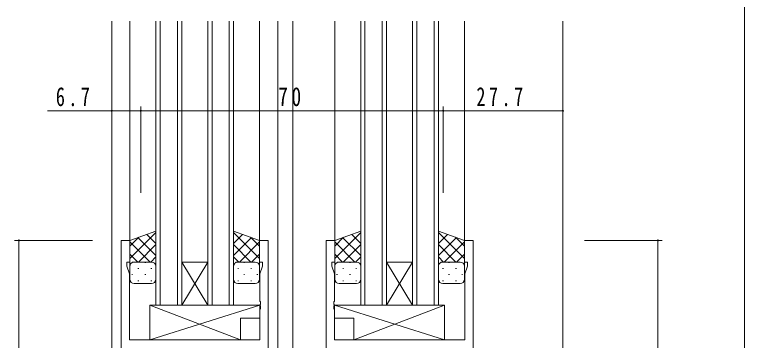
# Model space of a CAD drawing. Units: millimetres, scale not verified. Extents: x -567 to 567, y -403 to 403.
# Drawn here: x -463.7 to -294.8, y -175.1 to -99.7 of the extents above; entities that cross this region are included whole.
import ezdxf

# ---------------------------------------------------------------- set-up
doc = ezdxf.new("R2010")
doc.units = ezdxf.units.MM
doc.header["$LTSCALE"] = 2
for name, color, linetype, lineweight in [('0-3_YKK_11', 7, 'Continuous', 18), ('0-4_YKK_12', 2, 'Continuous', 18), ('0-5_YKK_13', 4, 'Continuous', 18), ('0-6_YKK_D', 6, 'Continuous', 18)]:
    doc.layers.add(name, color=color, linetype=linetype, lineweight=lineweight)
doc.styles.add('ＭＳ ゴシック', font='')
doc.styles.get('ＭＳ ゴシック').set_extended_font_data('MS Gothic')

msp = doc.modelspace()

# ---------------------------------------------------------------- linework, layer by layer
at = {"layer": '0-3_YKK_11'}
for p, q in [((-439.038, -151.982), (-439.038, -176.982)), ((-405.038, -237.982), (-405.038, -151.982)), ((-391.638, -151.982), (-391.638, -232.332)), ((-357.638, -176.982), (-357.638, -151.982)), ((-437.738, -157.982), (-437.738, -156.982)), ((-406.338, -156.982), (-406.338, -157.982)), ((-390.338, -157.982), (-390.338, -156.982)), ((-358.938, -156.982), (-358.938, -157.982)), ((-437.108, -159.713), (-437.738, -157.982)), ((-358.938, -157.982), (-359.568, -159.713)), ((-437.108, -174.982), (-437.108, -159.713)), ((-359.568, -159.713), (-359.568, -174.982)), ((-406.968, -167.941), (-406.968, -174.982)), ((-389.708, -174.982), (-389.708, -167.941)), ((-406.968, -174.982), (-437.108, -174.982)), ((-359.568, -174.982), (-389.708, -174.982))]:
    msp.add_line(p, q, dxfattribs=at)
for points in [[(-437.738, -156.982), (-437.038, -156.982), (-437.038, -151.982), (-439.038, -151.982)], [(-405.038, -151.982), (-407.038, -151.982), (-407.038, -156.982), (-406.338, -156.982)], [(-390.338, -156.982), (-389.638, -156.982), (-389.638, -151.982), (-391.638, -151.982)], [(-357.638, -151.982), (-359.638, -151.982), (-359.638, -156.982), (-358.938, -156.982)], [(-406.338, -157.982), (-406.968, -159.713), (-406.968, -166.024), (-406.848, -166.207), (-406.848, -166.757), (-406.968, -166.941), (-406.968, -167.024), (-406.848, -167.207), (-406.848, -167.757), (-406.968, -167.941)], [(-389.708, -167.941), (-389.828, -167.757), (-389.828, -167.207), (-389.708, -167.024), (-389.708, -166.941), (-389.828, -166.757), (-389.828, -166.207), (-389.708, -166.024), (-389.708, -159.713), (-390.338, -157.982)]]:
    msp.add_lwpolyline(points, dxfattribs=at)
at = {"layer": '0-4_YKK_12'}
for p, q in [((-441.238, -101.232), (-441.238, -176.982)), ((-437.038, -101.232), (-437.038, -152.482)), ((-431.038, -101.232), (-431.038, -166.983)), ((-430.038, -166.983), (-430.038, -101.232)), ((-426.038, -101.232), (-426.038, -166.983)), ((-425.038, -166.983), (-425.038, -101.232)), ((-419.038, -101.232), (-419.038, -166.983)), ((-418.038, -166.983), (-418.038, -101.232)), ((-414.038, -101.232), (-414.038, -166.983)), ((-413.038, -166.983), (-413.038, -101.232)), ((-407.038, -101.232), (-407.038, -152.482)), ((-402.838, -101.232), (-402.838, -263.982)), ((-399.338, -101.232), (-399.338, -232.982)), ((-389.638, -101.232), (-389.638, -152.482)), ((-383.638, -101.232), (-383.638, -166.983)), ((-382.638, -166.983), (-382.638, -101.232)), ((-378.638, -101.232), (-378.638, -166.983)), ((-377.638, -166.983), (-377.638, -101.232)), ((-371.638, -101.232), (-371.638, -166.983)), ((-370.638, -166.983), (-370.638, -101.232)), ((-366.638, -101.232), (-366.638, -166.983)), ((-365.638, -166.983), (-365.638, -101.232)), ((-359.638, -101.232), (-359.638, -152.482)), ((-336.838, -101.232), (-336.838, -176.982)), ((-425.038, -156.983), (-419.038, -156.983)), ((-419.038, -166.983), (-425.038, -156.983)), ((-425.038, -166.983), (-419.038, -156.983)), ((-377.638, -156.983), (-371.638, -156.983)), ((-371.638, -166.983), (-377.638, -156.983)), ((-377.638, -166.983), (-371.638, -156.983)), ((-431.038, -166.983), (-425.038, -166.983)), ((-425.038, -166.983), (-419.038, -166.983)), ((-419.038, -166.983), (-413.038, -166.983)), ((-383.638, -166.983), (-377.638, -166.983)), ((-377.638, -166.983), (-371.638, -166.983)), ((-371.638, -166.983), (-365.638, -166.983))]:
    msp.add_line(p, q, dxfattribs=at)
at = {"layer": '0-5_YKK_13'}
for p, q in [((-431.038, -149.84), (-437.038, -151.982)), ((-431.038, -150.135), (-437.038, -156.135)), ((-431.038, -157.982), (-431.038, -149.84)), ((-413.038, -149.84), (-407.038, -151.982)), ((-413.038, -157.982), (-413.038, -149.84)), ((-413.038, -150.135), (-407.038, -156.135)), ((-383.638, -149.84), (-389.638, -151.982)), ((-383.638, -150.135), (-389.638, -156.135)), ((-383.638, -157.982), (-383.638, -149.84)), ((-365.638, -149.84), (-359.638, -151.982)), ((-365.638, -157.982), (-365.638, -149.84)), ((-365.638, -150.135), (-359.638, -156.135)), ((-434.979, -151.247), (-437.038, -153.306)), ((-437.038, -151.982), (-437.038, -157.982)), ((-435.206, -151.328), (-431.038, -155.495)), ((-433.122, -150.584), (-431.038, -152.667)), ((-410.955, -150.584), (-413.038, -152.667)), ((-408.871, -151.328), (-413.038, -155.495)), ((-409.098, -151.247), (-407.038, -153.306)), ((-407.038, -151.982), (-407.038, -157.982)), ((-387.579, -151.247), (-389.638, -153.306)), ((-389.638, -151.982), (-389.638, -157.982)), ((-387.806, -151.328), (-383.638, -155.495)), ((-385.722, -150.584), (-383.638, -152.667)), ((-363.555, -150.584), (-365.638, -152.667)), ((-361.471, -151.328), (-365.638, -155.495)), ((-361.698, -151.247), (-359.638, -153.306)), ((-359.638, -151.982), (-359.638, -157.982)), ((-437.038, -152.324), (-432.38, -156.982)), ((-431.038, -152.963), (-435.058, -156.982)), ((-413.038, -152.963), (-409.019, -156.982)), ((-407.038, -152.324), (-411.697, -156.982)), ((-389.638, -152.324), (-384.98, -156.982)), ((-383.638, -152.963), (-387.658, -156.982)), ((-365.638, -152.963), (-361.619, -156.982)), ((-359.638, -152.324), (-364.297, -156.982)), ((-437.038, -155.152), (-435.208, -156.982)), ((-407.038, -155.152), (-408.869, -156.982)), ((-389.638, -155.152), (-387.808, -156.982)), ((-359.638, -155.152), (-361.469, -156.982)), ((-436.038, -156.982), (-432.038, -156.982)), ((-431.038, -155.792), (-432.229, -156.982)), ((-413.038, -155.792), (-411.848, -156.982)), ((-408.038, -156.982), (-412.038, -156.982)), ((-388.638, -156.982), (-384.638, -156.982)), ((-383.638, -155.792), (-384.829, -156.982)), ((-365.638, -155.792), (-364.448, -156.982)), ((-360.638, -156.982), (-364.638, -156.982)), ((-437.038, -157.98), (-437.038, -157.98)), ((-437.038, -160.982), (-437.038, -157.982)), ((-436.453, -157.072), (-436.418, -157.072)), ((-435.203, -158.487), (-435.003, -158.487)), ((-433.588, -157.072), (-433.388, -157.072)), ((-432.173, -158.487), (-431.973, -158.487)), ((-431.038, -157.982), (-431.038, -160.982)), ((-413.038, -157.982), (-413.038, -160.982)), ((-411.903, -158.487), (-412.103, -158.487)), ((-410.488, -157.072), (-410.688, -157.072)), ((-408.873, -158.487), (-409.073, -158.487)), ((-407.624, -157.072), (-407.658, -157.072)), ((-407.038, -157.98), (-407.038, -157.98)), ((-407.038, -160.982), (-407.038, -157.982)), ((-389.638, -157.98), (-389.638, -157.98)), ((-389.638, -160.982), (-389.638, -157.982)), ((-389.053, -157.072), (-389.018, -157.072)), ((-387.803, -158.487), (-387.603, -158.487)), ((-386.188, -157.072), (-385.988, -157.072)), ((-384.773, -158.487), (-384.573, -158.487)), ((-383.638, -157.982), (-383.638, -160.982)), ((-365.638, -157.982), (-365.638, -160.982)), ((-364.503, -158.487), (-364.703, -158.487)), ((-363.088, -157.072), (-363.288, -157.072)), ((-361.473, -158.487), (-361.673, -158.487)), ((-360.224, -157.072), (-360.258, -157.072)), ((-359.638, -157.98), (-359.638, -157.98)), ((-359.638, -160.982), (-359.638, -157.982)), ((-436.618, -159.902), (-436.418, -159.902)), ((-433.588, -159.902), (-433.388, -159.902)), ((-410.488, -159.902), (-410.688, -159.902)), ((-407.458, -159.902), (-407.658, -159.902)), ((-389.218, -159.902), (-389.018, -159.902)), ((-386.188, -159.902), (-385.988, -159.902)), ((-363.088, -159.902), (-363.288, -159.902)), ((-360.058, -159.902), (-360.258, -159.902)), ((-432.038, -161.982), (-436.038, -161.982)), ((-435.203, -161.317), (-435.003, -161.317)), ((-432.173, -161.317), (-431.973, -161.317)), ((-411.903, -161.317), (-412.103, -161.317)), ((-412.038, -161.982), (-408.038, -161.982)), ((-408.873, -161.317), (-409.073, -161.317)), ((-384.638, -161.982), (-388.638, -161.982)), ((-387.803, -161.317), (-387.603, -161.317)), ((-384.773, -161.317), (-384.573, -161.317)), ((-364.503, -161.317), (-364.703, -161.317)), ((-364.638, -161.982), (-360.638, -161.982)), ((-361.473, -161.317), (-361.673, -161.317)), ((-432.464, -166.983), (-432.464, -174.982)), ((-411.464, -174.982), (-432.464, -166.983)), ((-432.464, -174.982), (-406.968, -166.983)), ((-432.464, -166.983), (-406.968, -166.983)), ((-406.968, -166.983), (-406.968, -169.983)), ((-389.708, -166.983), (-389.708, -169.983)), ((-364.213, -174.982), (-389.708, -166.983)), ((-364.213, -166.983), (-389.708, -166.983)), ((-385.213, -174.982), (-364.213, -166.983)), ((-364.213, -166.983), (-364.213, -174.982)), ((-411.464, -169.983), (-406.968, -169.983)), ((-411.464, -169.983), (-411.464, -174.982)), ((-385.213, -169.983), (-389.708, -169.983)), ((-385.213, -169.983), (-385.213, -174.982)), ((-432.464, -174.982), (-411.464, -174.982)), ((-364.213, -174.982), (-385.213, -174.982))]:
    msp.add_line(p, q, dxfattribs=at)
for centre, start, end in [((-436.038, -157.982), 89.9999, 179.9999), ((-432.038, -157.982), 359.9999, 89.9999), ((-412.038, -157.982), 90.0001, 180.0001), ((-408.038, -157.982), 0.0001, 90.0001), ((-388.638, -157.982), 89.9999, 179.9999), ((-384.638, -157.982), 359.9999, 89.9999), ((-364.638, -157.982), 90.0001, 180.0001), ((-360.638, -157.982), 0.0001, 90.0001), ((-436.038, -160.982), 179.9999, 269.9999), ((-432.038, -160.982), 269.9999, 359.9999), ((-412.038, -160.982), 180.0001, 270.0001), ((-408.038, -160.982), 270.0001, 0.0001), ((-388.638, -160.982), 179.9999, 269.9999), ((-384.638, -160.982), 269.9999, 359.9999), ((-364.638, -160.982), 180.0001, 270.0001), ((-360.638, -160.982), 270.0001, 0.0001)]:
    msp.add_arc(centre, 1, start, end, dxfattribs=at)
at = {"layer": '0-6_YKK_D'}
for p, q in [((-294.838, 167.018), (-294.838, -218.982)), ((-441.238, -141.012), (-441.238, -120.982)), ((-434.538, -141.012), (-434.538, -120.982)), ((-434.538, -141.012), (-434.538, -120.982)), ((-364.538, -141.012), (-364.538, -120.982)), ((-364.538, -141.012), (-364.538, -120.982)), ((-336.838, -141.012), (-336.838, -120.982)), ((-441.238, -121.982), (-456.138, -121.982)), ((-434.538, -121.982), (-441.238, -121.982)), ((-434.538, -121.982), (-364.538, -121.982)), ((-364.538, -121.982), (-336.838, -121.982)), ((-445.726, -151.982), (-463.726, -151.982)), ((-462.726, -263.982), (-462.726, -151.982)), ((-331.838, -151.982), (-313.838, -151.982)), ((-314.838, -225.982), (-314.838, -151.982))]:
    msp.add_line(p, q, dxfattribs=at)
for centre, start, end in [((-441.238, -121.982), 0, 180), ((-441.238, -121.982), 180, 0), ((-434.538, -121.982), 0, 180), ((-434.538, -121.982), 0, 180), ((-434.538, -121.982), 180, 0), ((-434.538, -121.982), 180, 0), ((-364.538, -121.982), 0, 180), ((-364.538, -121.982), 0, 180), ((-364.538, -121.982), 180, 0), ((-364.538, -121.982), 180, 0), ((-336.838, -121.982), 0, 180), ((-336.838, -121.982), 180, 0), ((-462.726, -151.982), 90, 270), ((-462.726, -151.982), 270, 90), ((-314.838, -151.982), 90, 270), ((-314.838, -151.982), 270, 90)]:
    msp.add_arc(centre, 0.106, start, end, dxfattribs=at)

# ---------------------------------------------------------------- texts
at = {"layer": '0-6_YKK_D', "color": 7, "char_height": 4.399, "attachment_point": 7, "style": 'ＭＳ ゴシック'}
for s, insert in [('\\T1.38;\\W0.7;6.7', (-454.18, -120.982)), ('\\T1.37;\\W0.75;70', (-402.73, -120.982)), ('\\T1.39;\\W0.7;27.7', (-356.865, -120.982))]:
    msp.add_mtext(s, dxfattribs=dict(at, insert=insert))

doc.saveas('drawing.dxf')
